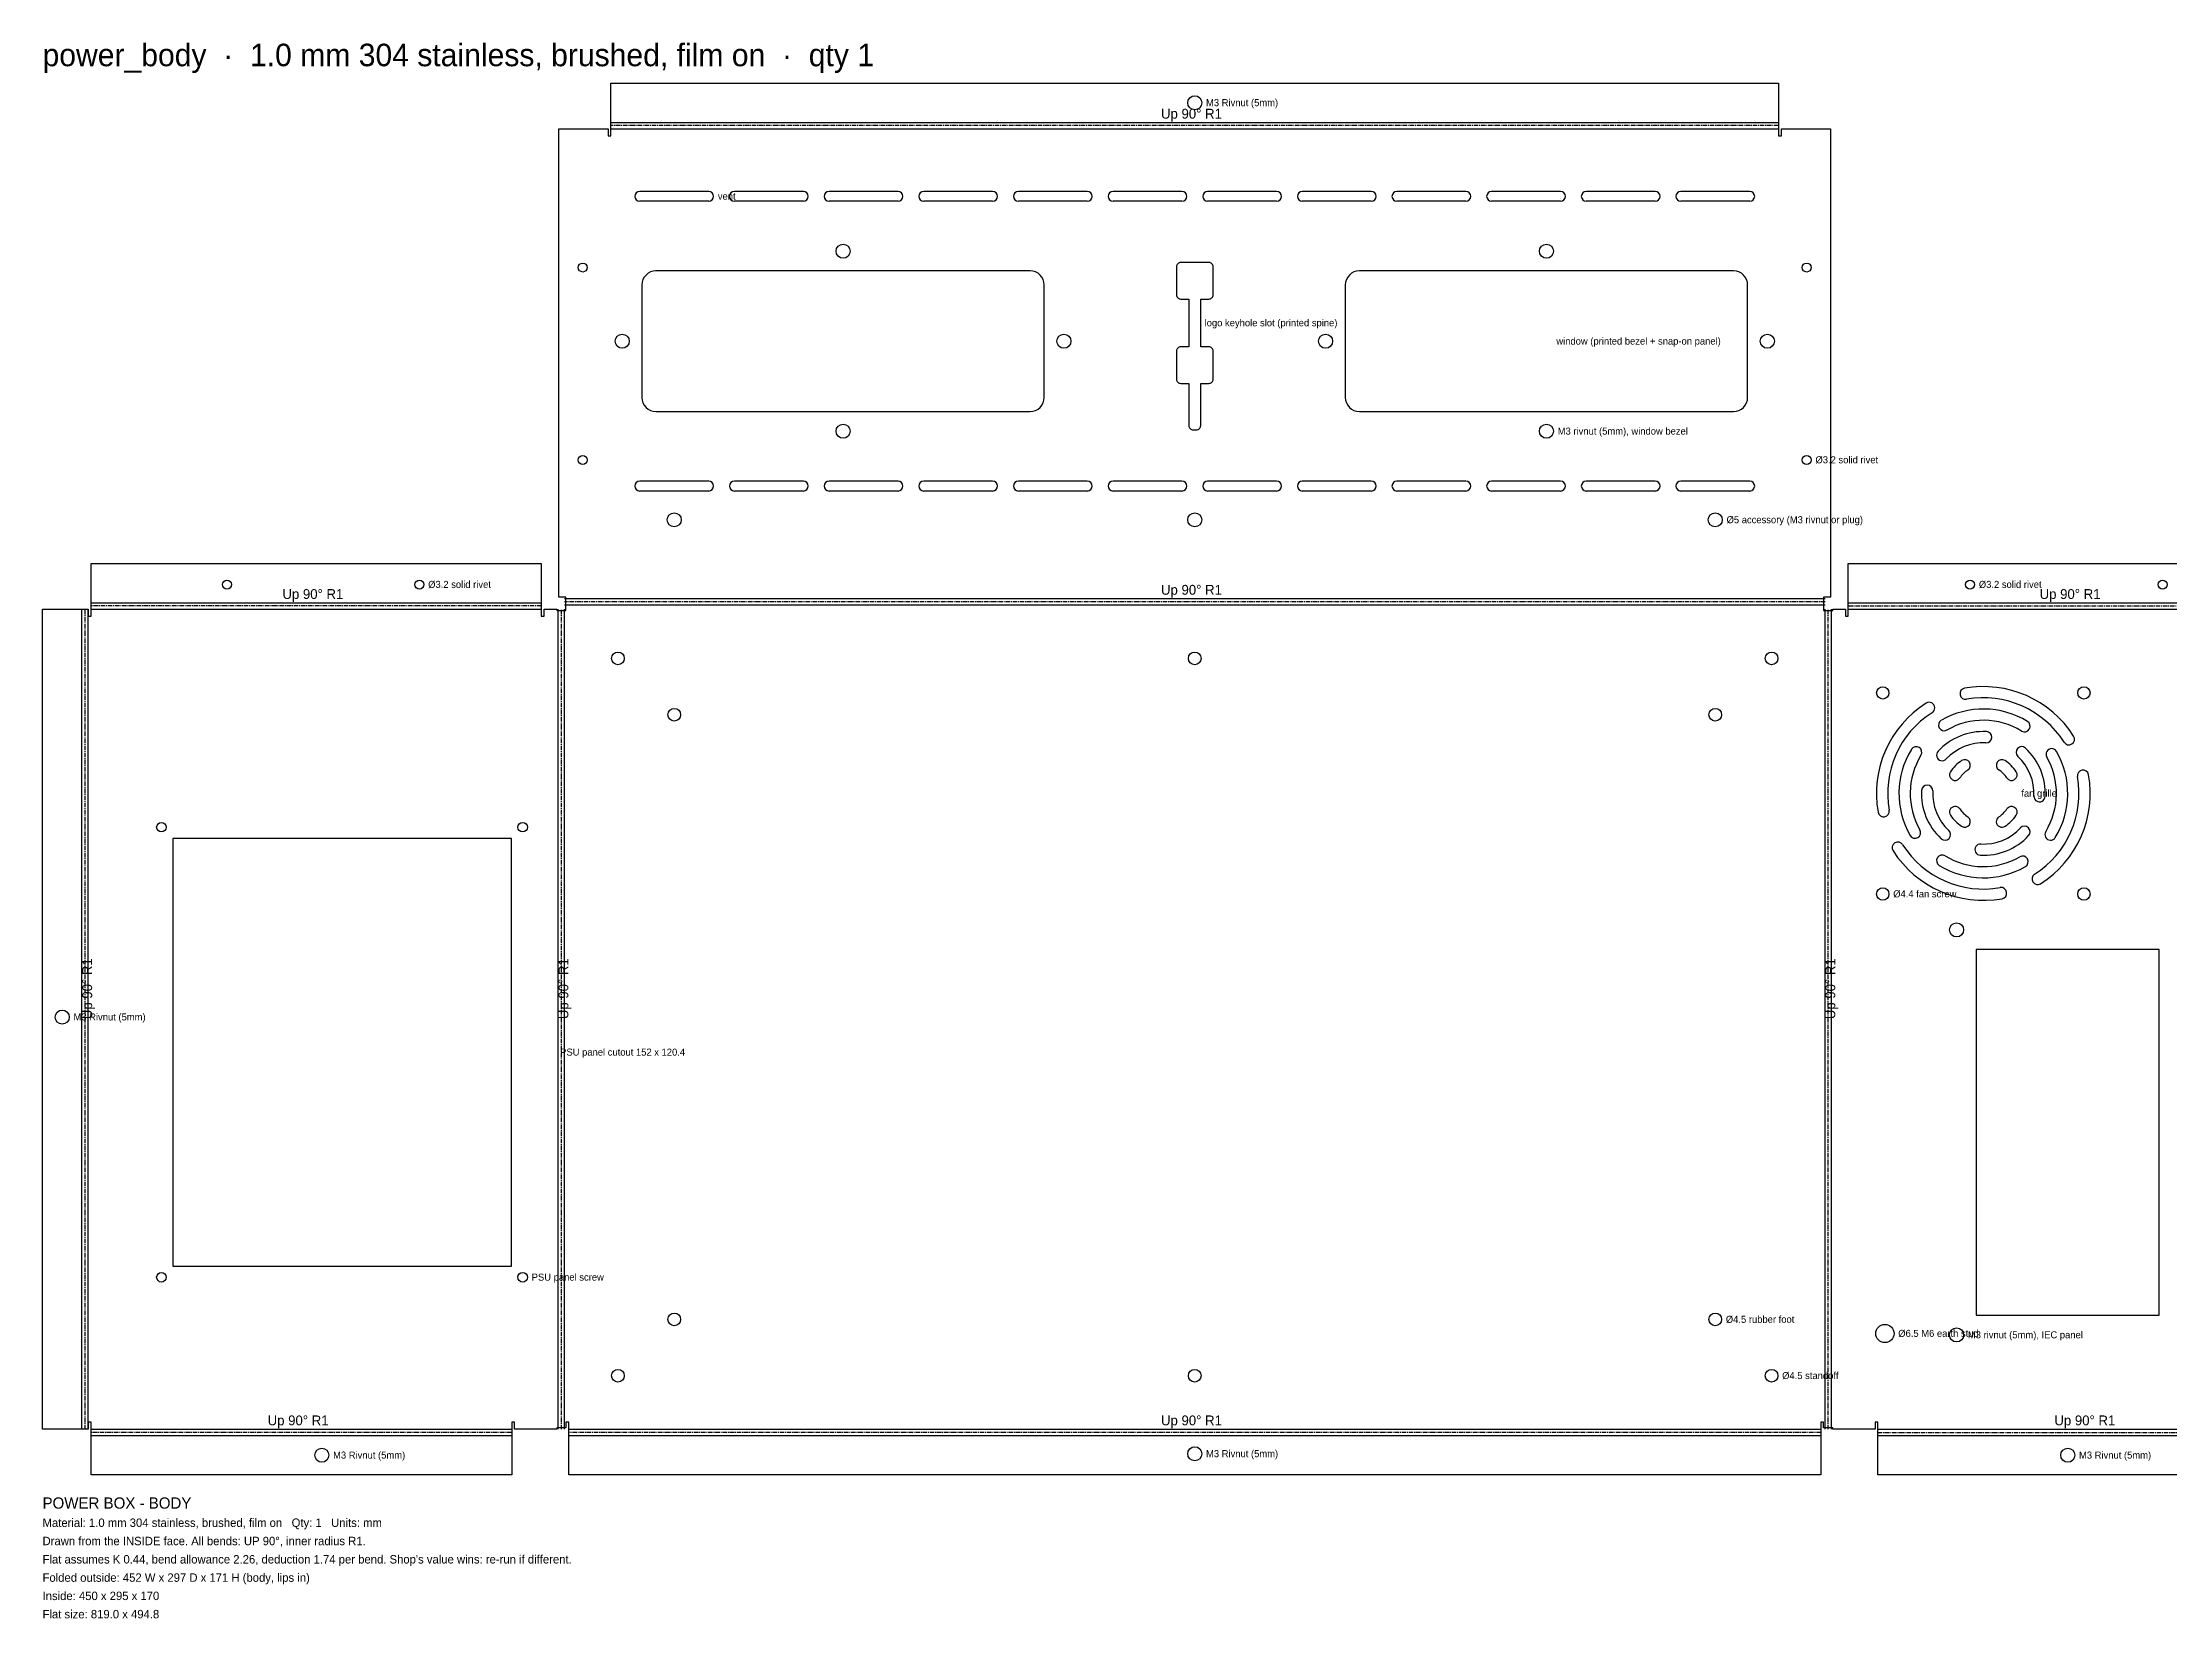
# Model space of a CAD drawing. Header units: millimetres. Extents: x 0 to 1370, y -1092 to 53.
# Drawn here: x 0 to 756, y -1092 to -532 of the extents above; entities that cross this region are included whole.
import ezdxf

# ---------------------------------------------------------------- set-up
doc = ezdxf.new("R2010")
doc.units = ezdxf.units.MM
doc.linetypes.add('CENTER2', pattern=[2.541, 1.587, -0.318, 0.318, -0.318])
for name, color, linetype in [('Bend Center', 1, 'CENTER2'), ('Bend Notes', 3, 'CONTINUOUS'), ('Leaders', 5, 'CONTINUOUS'), ('Part Labels', 2, 'Continuous'), ('Title', 7, 'CONTINUOUS'), ('Visible', 7, 'CONTINUOUS'), ('Visible Narrow', 8, 'CONTINUOUS')]:
    doc.layers.add(name, color=color, linetype=linetype)

msp = doc.modelspace()

# ---------------------------------------------------------------- linework, layer by layer
at = {"layer": 'Bend Center'}
for p, q in [((617.02, -561.77), (202.02, -561.77)), ((177.26, -732.53), (17.26, -732.53)), ((633.52, -731.03), (185.52, -731.03)), ((641.79, -732.53), (801.79, -732.53)), ((15.13, -1025.17), (15.13, -733.67)), ((184.39, -1025.17), (184.39, -733.67)), ((634.65, -1025.17), (634.65, -733.67)), ((166.76, -1026.3), (17.26, -1026.3)), ((632.02, -1026.3), (187.02, -1026.3)), ((652.29, -1026.3), (801.79, -1026.3))]:
    msp.add_line(p, q, dxfattribs=at)
at = {"layer": 'Visible'}
for p, q in [((202.02, -560.14), (202.02, -546.64)), ((202.02, -546.64), (617.02, -546.64)), ((617.02, -546.64), (617.02, -560.14)), ((183.52, -729.4), (183.52, -562.9)), ((183.52, -562.9), (201.02, -562.9)), ((201.02, -562.9), (201.02, -565.4)), ((201.02, -565.4), (202.02, -565.4)), ((202.02, -560.64), (202.02, -560.14)), ((202.02, -562.9), (202.02, -560.64)), ((202.02, -565.4), (202.02, -562.9)), ((617.02, -560.14), (617.02, -560.64)), ((617.02, -560.64), (617.02, -562.9)), ((617.02, -562.9), (617.02, -565.4)), ((617.02, -565.4), (618.02, -565.4)), ((618.02, -565.4), (618.02, -562.9)), ((618.02, -562.9), (635.52, -562.9)), ((635.52, -562.9), (635.52, -729.4)), ((236.77, -585.15), (212.27, -585.15)), ((236.77, -588.65), (212.27, -588.65)), ((270.41, -585.15), (245.91, -585.15)), ((270.41, -588.65), (245.91, -588.65)), ((304.05, -585.15), (279.55, -585.15)), ((304.05, -588.65), (279.55, -588.65)), ((337.68, -585.15), (313.18, -585.15)), ((337.68, -588.65), (313.18, -588.65)), ((371.32, -585.15), (346.82, -585.15)), ((371.32, -588.65), (346.82, -588.65)), ((404.96, -585.15), (380.46, -585.15)), ((404.96, -588.65), (380.46, -588.65)), ((438.59, -585.15), (414.09, -585.15)), ((438.59, -588.65), (414.09, -588.65)), ((472.23, -585.15), (447.73, -585.15)), ((472.23, -588.65), (447.73, -588.65)), ((505.86, -585.15), (481.36, -585.15)), ((505.86, -588.65), (481.36, -588.65)), ((539.5, -585.15), (515, -585.15)), ((539.5, -588.65), (515, -588.65)), ((573.14, -585.15), (548.64, -585.15)), ((573.14, -588.65), (548.64, -588.65)), ((606.77, -585.15), (582.27, -585.15)), ((606.77, -588.65), (582.27, -588.65)), ((403.05, -611.61), (403.02, -611.9)), ((403.02, -611.9), (403.02, -621.9)), ((403.14, -611.33), (403.05, -611.61)), ((403.28, -611.07), (403.14, -611.33)), ((403.46, -610.84), (403.28, -611.07)), ((403.69, -610.66), (403.46, -610.84)), ((403.95, -610.52), (403.69, -610.66)), ((404.23, -610.43), (403.95, -610.52)), ((404.52, -610.4), (404.23, -610.43)), ((414.52, -610.4), (404.52, -610.4)), ((414.82, -610.43), (414.52, -610.4)), ((415.1, -610.52), (414.82, -610.43)), ((415.36, -610.66), (415.1, -610.52)), ((415.58, -610.84), (415.36, -610.66)), ((415.77, -611.07), (415.58, -610.84)), ((415.91, -611.33), (415.77, -611.07)), ((416, -611.61), (415.91, -611.33)), ((416.02, -611.9), (416, -611.61)), ((416.02, -621.9), (416.02, -611.9)), ((213.12, -617.43), (213.02, -618.4)), ((213.02, -618.4), (213.02, -658.4)), ((213.4, -616.49), (213.12, -617.43)), ((213.87, -615.63), (213.4, -616.49)), ((214.49, -614.87), (213.87, -615.63)), ((215.25, -614.25), (214.49, -614.87)), ((216.11, -613.78), (215.25, -614.25)), ((217.05, -613.5), (216.11, -613.78)), ((218.02, -613.4), (217.05, -613.5)), ((351.02, -613.4), (218.02, -613.4)), ((352, -613.5), (351.02, -613.4)), ((352.94, -613.78), (352, -613.5)), ((353.8, -614.25), (352.94, -613.78)), ((354.56, -614.87), (353.8, -614.25)), ((355.18, -615.63), (354.56, -614.87)), ((355.64, -616.49), (355.18, -615.63)), ((355.93, -617.43), (355.64, -616.49)), ((356.02, -618.4), (355.93, -617.43)), ((356.02, -658.4), (356.02, -618.4)), ((463.12, -617.43), (463.02, -618.4)), ((463.02, -618.4), (463.02, -658.4)), ((463.4, -616.49), (463.12, -617.43)), ((463.87, -615.63), (463.4, -616.49)), ((464.49, -614.87), (463.87, -615.63)), ((465.25, -614.25), (464.49, -614.87)), ((466.11, -613.78), (465.25, -614.25)), ((467.05, -613.5), (466.11, -613.78)), ((468.02, -613.4), (467.05, -613.5)), ((601.02, -613.4), (468.02, -613.4)), ((602, -613.5), (601.02, -613.4)), ((602.94, -613.78), (602, -613.5)), ((603.8, -614.25), (602.94, -613.78)), ((604.56, -614.87), (603.8, -614.25)), ((605.18, -615.63), (604.56, -614.87)), ((605.64, -616.49), (605.18, -615.63)), ((605.93, -617.43), (605.64, -616.49)), ((606.02, -618.4), (605.93, -617.43)), ((606.02, -658.4), (606.02, -618.4)), ((403.02, -621.9), (403.05, -622.2)), ((403.05, -622.2), (403.14, -622.48)), ((403.14, -622.48), (403.28, -622.74)), ((403.28, -622.74), (403.46, -622.96)), ((403.46, -622.96), (403.69, -623.15)), ((403.69, -623.15), (403.95, -623.29)), ((403.95, -623.29), (404.23, -623.37)), ((404.23, -623.37), (404.52, -623.4)), ((404.52, -623.4), (407.35, -623.4)), ((407.35, -623.4), (407.42, -623.41)), ((407.42, -623.41), (407.42, -623.48)), ((407.42, -623.48), (407.42, -640.33)), ((411.62, -623.48), (411.63, -623.41)), ((411.62, -640.33), (411.62, -623.48)), ((411.63, -623.41), (411.7, -623.4)), ((411.7, -623.4), (414.52, -623.4)), ((414.52, -623.4), (414.82, -623.37)), ((414.82, -623.37), (415.1, -623.29)), ((415.1, -623.29), (415.36, -623.15)), ((415.36, -623.15), (415.58, -622.96)), ((415.58, -622.96), (415.77, -622.74)), ((415.77, -622.74), (415.91, -622.48)), ((415.91, -622.48), (416, -622.2)), ((416, -622.2), (416.02, -621.9)), ((403.05, -641.61), (403.02, -641.9)), ((403.02, -641.9), (403.02, -651.9)), ((403.14, -641.33), (403.05, -641.61)), ((403.28, -641.07), (403.14, -641.33)), ((403.46, -640.84), (403.28, -641.07)), ((403.69, -640.66), (403.46, -640.84)), ((403.95, -640.52), (403.69, -640.66)), ((404.23, -640.43), (403.95, -640.52)), ((404.52, -640.4), (404.23, -640.43)), ((407.35, -640.4), (404.52, -640.4)), ((407.42, -640.4), (407.35, -640.4)), ((407.42, -640.33), (407.42, -640.4)), ((411.63, -640.4), (411.62, -640.33)), ((411.7, -640.4), (411.63, -640.4)), ((414.52, -640.4), (411.7, -640.4)), ((414.82, -640.43), (414.52, -640.4)), ((415.1, -640.52), (414.82, -640.43)), ((415.36, -640.66), (415.1, -640.52)), ((415.58, -640.84), (415.36, -640.66)), ((415.77, -641.07), (415.58, -640.84)), ((415.91, -641.33), (415.77, -641.07)), ((416, -641.61), (415.91, -641.33)), ((416.02, -641.9), (416, -641.61)), ((416.02, -651.9), (416.02, -641.9)), ((403.02, -651.9), (403.05, -652.2)), ((403.05, -652.2), (403.14, -652.48)), ((403.14, -652.48), (403.28, -652.74)), ((403.28, -652.74), (403.46, -652.96)), ((403.46, -652.96), (403.69, -653.15)), ((403.69, -653.15), (403.95, -653.29)), ((403.95, -653.29), (404.23, -653.37)), ((404.23, -653.37), (404.52, -653.4)), ((404.52, -653.4), (407.35, -653.4)), ((407.35, -653.4), (407.42, -653.41)), ((407.42, -653.41), (407.42, -653.48)), ((407.42, -653.48), (407.42, -668.4)), ((411.62, -653.48), (411.63, -653.41)), ((411.62, -668.4), (411.62, -653.48)), ((411.63, -653.41), (411.7, -653.4)), ((411.7, -653.4), (414.52, -653.4)), ((414.52, -653.4), (414.82, -653.37)), ((414.82, -653.37), (415.1, -653.29)), ((415.1, -653.29), (415.36, -653.15)), ((415.36, -653.15), (415.58, -652.96)), ((415.58, -652.96), (415.77, -652.74)), ((415.77, -652.74), (415.91, -652.48)), ((415.91, -652.48), (416, -652.2)), ((416, -652.2), (416.02, -651.9)), ((213.02, -658.4), (213.12, -659.38)), ((213.12, -659.38), (213.4, -660.32)), ((213.4, -660.32), (213.87, -661.18)), ((213.87, -661.18), (214.49, -661.94)), ((214.49, -661.94), (215.25, -662.56)), ((215.25, -662.56), (216.11, -663.02)), ((216.11, -663.02), (217.05, -663.31)), ((217.05, -663.31), (218.02, -663.4)), ((218.02, -663.4), (351.02, -663.4)), ((351.02, -663.4), (352, -663.31)), ((352, -663.31), (352.94, -663.02)), ((352.94, -663.02), (353.8, -662.56)), ((353.8, -662.56), (354.56, -661.94)), ((354.56, -661.94), (355.18, -661.18)), ((355.18, -661.18), (355.64, -660.32)), ((355.64, -660.32), (355.93, -659.38)), ((355.93, -659.38), (356.02, -658.4)), ((463.02, -658.4), (463.12, -659.38)), ((463.12, -659.38), (463.4, -660.32)), ((463.4, -660.32), (463.87, -661.18)), ((463.87, -661.18), (464.49, -661.94)), ((464.49, -661.94), (465.25, -662.56)), ((465.25, -662.56), (466.11, -663.02)), ((466.11, -663.02), (467.05, -663.31)), ((467.05, -663.31), (468.02, -663.4)), ((468.02, -663.4), (601.02, -663.4)), ((601.02, -663.4), (602, -663.31)), ((602, -663.31), (602.94, -663.02)), ((602.94, -663.02), (603.8, -662.56)), ((603.8, -662.56), (604.56, -661.94)), ((604.56, -661.94), (605.18, -661.18)), ((605.18, -661.18), (605.64, -660.32)), ((605.64, -660.32), (605.93, -659.38)), ((605.93, -659.38), (606.02, -658.4)), ((407.42, -668.4), (407.45, -668.7)), ((407.45, -668.7), (407.54, -668.98)), ((407.54, -668.98), (407.68, -669.24)), ((407.68, -669.24), (407.86, -669.46)), ((407.86, -669.46), (408.09, -669.65)), ((408.09, -669.65), (408.35, -669.79)), ((408.35, -669.79), (408.63, -669.87)), ((408.63, -669.87), (408.92, -669.9)), ((408.92, -669.9), (410.12, -669.9)), ((410.12, -669.9), (410.42, -669.87)), ((410.42, -669.87), (410.7, -669.79)), ((410.7, -669.79), (410.96, -669.65)), ((410.96, -669.65), (411.18, -669.46)), ((411.18, -669.46), (411.37, -669.24)), ((411.37, -669.24), (411.51, -668.98)), ((411.51, -668.98), (411.6, -668.7)), ((411.6, -668.7), (411.62, -668.4)), ((236.77, -688.15), (212.27, -688.15)), ((236.77, -691.65), (212.27, -691.65)), ((270.41, -688.15), (245.91, -688.15)), ((270.41, -691.65), (245.91, -691.65)), ((304.05, -688.15), (279.55, -688.15)), ((304.05, -691.65), (279.55, -691.65)), ((337.68, -688.15), (313.18, -688.15)), ((337.68, -691.65), (313.18, -691.65)), ((371.32, -688.15), (346.82, -688.15)), ((371.32, -691.65), (346.82, -691.65)), ((404.96, -688.15), (380.46, -688.15)), ((404.96, -691.65), (380.46, -691.65)), ((438.59, -688.15), (414.09, -688.15)), ((438.59, -691.65), (414.09, -691.65)), ((472.23, -688.15), (447.73, -688.15)), ((472.23, -691.65), (447.73, -691.65)), ((505.86, -688.15), (481.36, -688.15)), ((505.86, -691.65), (481.36, -691.65)), ((539.5, -688.15), (515, -688.15)), ((539.5, -691.65), (515, -691.65)), ((573.14, -688.15), (548.64, -688.15)), ((573.14, -691.65), (548.64, -691.65)), ((606.77, -688.15), (582.27, -688.15)), ((606.77, -691.65), (582.27, -691.65)), ((17.26, -730.9), (17.26, -717.4)), ((17.26, -717.4), (177.26, -717.4)), ((177.26, -717.4), (177.26, -730.9)), ((641.79, -730.9), (641.79, -717.4)), ((641.79, -717.4), (801.79, -717.4)), ((17.26, -731.4), (17.26, -730.9)), ((17.26, -733.67), (17.26, -731.4)), ((177.26, -730.9), (177.26, -731.4)), ((177.26, -731.4), (177.26, -733.67)), ((186.02, -729.4), (183.52, -729.4)), ((186.02, -734.17), (186.02, -729.4)), ((635.52, -729.4), (633.02, -729.4)), ((633.02, -729.4), (633.02, -734.17)), ((641.79, -731.4), (641.79, -730.9)), ((641.79, -733.67), (641.79, -731.4)), ((0, -1025.17), (0, -733.67)), ((0, -733.67), (14, -733.67)), ((14, -733.67), (16.26, -733.67)), ((16.26, -733.67), (16.26, -736.17)), ((16.26, -736.17), (17.26, -736.17)), ((17.26, -736.17), (17.26, -733.67)), ((177.26, -733.67), (177.26, -736.17)), ((177.26, -736.17), (178.26, -736.17)), ((178.26, -736.17), (178.26, -733.67)), ((178.26, -733.67), (182.76, -733.67)), ((182.76, -733.67), (182.76, -734.17)), ((182.76, -734.17), (186.02, -734.17)), ((633.02, -734.17), (636.29, -734.17)), ((636.29, -734.17), (636.29, -733.67)), ((636.29, -733.67), (640.79, -733.67)), ((640.79, -733.67), (640.79, -736.17)), ((640.79, -736.17), (641.79, -736.17)), ((641.79, -736.17), (641.79, -733.67)), ((166.66, -815.17), (46.26, -815.17)), ((46.26, -815.17), (46.26, -967.17)), ((166.66, -967.17), (166.66, -815.17)), ((752.29, -854.67), (687.29, -854.67)), ((687.29, -854.67), (687.29, -984.67)), ((752.29, -984.67), (752.29, -854.67)), ((46.26, -967.17), (166.66, -967.17)), ((687.29, -984.67), (752.29, -984.67)), ((14, -1025.17), (0, -1025.17)), ((16.26, -1025.17), (14, -1025.17)), ((17.26, -1022.67), (16.26, -1022.67)), ((16.26, -1022.67), (16.26, -1025.17)), ((17.26, -1025.17), (17.26, -1022.67)), ((17.26, -1027.43), (17.26, -1025.17)), ((17.26, -1027.93), (17.26, -1027.43)), ((17.26, -1041.43), (17.26, -1027.93)), ((167.76, -1022.67), (166.76, -1022.67)), ((166.76, -1022.67), (166.76, -1025.17)), ((166.76, -1025.17), (166.76, -1027.43)), ((166.76, -1027.43), (166.76, -1027.93)), ((166.76, -1027.93), (166.76, -1041.43)), ((167.76, -1025.17), (167.76, -1022.67)), ((182.76, -1025.17), (167.76, -1025.17)), ((186.02, -1024.67), (182.76, -1024.67)), ((182.76, -1024.67), (182.76, -1025.17)), ((187.02, -1022.67), (186.02, -1022.67)), ((186.02, -1022.67), (186.02, -1024.67)), ((187.02, -1025.17), (187.02, -1022.67)), ((187.02, -1027.43), (187.02, -1025.17)), ((187.02, -1027.93), (187.02, -1027.43)), ((187.02, -1041.43), (187.02, -1027.93)), ((633.02, -1022.67), (632.02, -1022.67)), ((632.02, -1022.67), (632.02, -1025.17)), ((632.02, -1025.17), (632.02, -1027.43)), ((632.02, -1027.43), (632.02, -1027.93)), ((632.02, -1027.93), (632.02, -1041.43)), ((633.02, -1024.67), (633.02, -1022.67)), ((636.29, -1024.67), (633.02, -1024.67)), ((636.29, -1025.17), (636.29, -1024.67)), ((651.29, -1025.17), (636.29, -1025.17)), ((652.29, -1022.67), (651.29, -1022.67)), ((651.29, -1022.67), (651.29, -1025.17)), ((652.29, -1025.17), (652.29, -1022.67)), ((652.29, -1027.43), (652.29, -1025.17)), ((652.29, -1027.93), (652.29, -1027.43)), ((652.29, -1041.43), (652.29, -1027.93)), ((166.76, -1041.43), (17.26, -1041.43)), ((632.02, -1041.43), (187.02, -1041.43)), ((801.79, -1041.43), (652.29, -1041.43))]:
    msp.add_line(p, q, dxfattribs=at)
for centre, radius in [((409.52, -553.64), 2.5), ((284.52, -606.4), 2.5), ((534.52, -606.4), 2.5), ((192.02, -612.2), 1.6), ((627.02, -612.2), 1.6), ((206.02, -638.4), 2.5), ((363.02, -638.4), 2.5), ((456.02, -638.4), 2.5), ((613.02, -638.4), 2.5), ((284.52, -670.4), 2.5), ((534.52, -670.4), 2.5), ((192.02, -680.6), 1.6), ((627.02, -680.6), 1.6), ((224.52, -701.9), 2.5), ((409.52, -701.9), 2.5), ((594.52, -701.9), 2.5), ((65.56, -724.9), 1.6), ((133.96, -724.9), 1.6), ((685.09, -724.9), 1.6), ((753.49, -724.9), 1.6), ((204.52, -751.17), 2.25), ((409.52, -751.17), 2.25), ((614.52, -751.17), 2.25), ((654.04, -763.42), 2.2), ((725.54, -763.42), 2.2), ((224.52, -771.17), 2.25), ((594.52, -771.17), 2.25), ((42.26, -811.17), 1.7), ((170.66, -811.17), 1.7), ((654.04, -834.92), 2.2), ((725.54, -834.92), 2.2), ((680.29, -847.67), 2.5), ((7, -878.67), 2.5), ((42.26, -971.17), 1.7), ((170.66, -971.17), 1.7), ((224.52, -986.17), 2.25), ((594.52, -986.17), 2.25), ((654.79, -991.17), 3.25), ((680.29, -991.67), 2.5), ((204.52, -1006.17), 2.25), ((409.52, -1006.17), 2.25), ((614.52, -1006.17), 2.25), ((99.26, -1034.43), 2.5), ((409.52, -1033.93), 2.5), ((719.79, -1034.43), 2.5)]:
    msp.add_circle(centre, radius, dxfattribs=at)
for centre, radius, start, end in [((212.27, -586.9), 1.75, 90, 270), ((236.77, -586.9), 1.75, 270, 90), ((245.91, -586.9), 1.75, 90, 270), ((270.41, -586.9), 1.75, 270, 90), ((279.55, -586.9), 1.75, 90, 270), ((304.05, -586.9), 1.75, 270, 90), ((313.18, -586.9), 1.75, 90, 270), ((337.68, -586.9), 1.75, 270, 90), ((346.82, -586.9), 1.75, 90, 270), ((371.32, -586.9), 1.75, 270, 90), ((380.46, -586.9), 1.75, 90, 270), ((404.96, -586.9), 1.75, 270, 90), ((414.09, -586.9), 1.75, 90, 270), ((438.59, -586.9), 1.75, 270, 90), ((447.73, -586.9), 1.75, 90, 270), ((472.23, -586.9), 1.75, 270, 90), ((481.36, -586.9), 1.75, 90, 270), ((505.86, -586.9), 1.75, 270, 90), ((515, -586.9), 1.75, 90, 270), ((539.5, -586.9), 1.75, 270, 90), ((548.64, -586.9), 1.75, 90, 270), ((573.14, -586.9), 1.75, 270, 90), ((582.27, -586.9), 1.75, 90, 270), ((606.77, -586.9), 1.75, 270, 90), ((212.27, -689.9), 1.75, 90, 270), ((236.77, -689.9), 1.75, 270, 90), ((245.91, -689.9), 1.75, 90, 270), ((270.41, -689.9), 1.75, 270, 90), ((279.55, -689.9), 1.75, 90, 270), ((304.05, -689.9), 1.75, 270, 90), ((313.18, -689.9), 1.75, 90, 270), ((337.68, -689.9), 1.75, 270, 90), ((346.82, -689.9), 1.75, 90, 270), ((371.32, -689.9), 1.75, 270, 90), ((380.46, -689.9), 1.75, 90, 270), ((404.96, -689.9), 1.75, 270, 90), ((414.09, -689.9), 1.75, 90, 270), ((438.59, -689.9), 1.75, 270, 90), ((447.73, -689.9), 1.75, 90, 270), ((472.23, -689.9), 1.75, 270, 90), ((481.36, -689.9), 1.75, 90, 270), ((505.86, -689.9), 1.75, 270, 90), ((515, -689.9), 1.75, 90, 270), ((539.5, -689.9), 1.75, 270, 90), ((548.64, -689.9), 1.75, 90, 270), ((573.14, -689.9), 1.75, 270, 90), ((582.27, -689.9), 1.75, 90, 270), ((606.77, -689.9), 1.75, 270, 90), ((683.47, -763.72), 2, 100.1042, 280.1042), ((689.79, -799.17), 38, 32.3859, 100.1042), ((689.79, -799.17), 38, 122.3859, 190.1042), ((689.79, -799.17), 34, 122.3859, 190.1042), ((670.5, -768.77), 2, 302.3859, 122.3859), ((689.79, -799.17), 30, 58.4873, 119.8394), ((689.79, -799.17), 34, 32.3859, 100.1042), ((689.79, -799.17), 22, 87.1352, 137.0282), ((675.85, -774.88), 2, 119.8394, 299.8394), ((689.79, -799.17), 26, 58.4873, 119.8394), ((690.79, -779.19), 2, 267.1352, 87.1352), ((704.42, -775.29), 2, 238.4873, 58.4873), ((689.79, -799.17), 30, 148.4873, 209.8394), ((689.79, -799.17), 26, 148.4873, 209.8394), ((665.92, -784.53), 2, 328.4873, 148.4873), ((675.15, -785.53), 2, 137.0282, 317.0282), ((689.79, -799.17), 18, 87.1352, 137.0282), ((703.42, -784.53), 2, 47.0282, 227.0282), ((689.79, -799.17), 18, 357.1352, 47.0282), ((689.79, -799.17), 22, 357.1352, 47.0282), ((714.07, -785.23), 2, 29.8394, 209.8394), ((689.79, -799.17), 30, 328.4873, 29.8394), ((720.19, -779.88), 2, 212.3859, 32.3859), ((679.77, -792.56), 2, 146.5775, 326.5775), ((689.79, -799.17), 14, 123.4225, 146.5775), ((689.79, -799.17), 10, 123.4225, 146.5775), ((683.18, -789.15), 2, 303.4225, 123.4225), ((696.4, -789.15), 2, 56.5775, 236.5775), ((689.79, -799.17), 10, 33.4225, 56.5775), ((689.79, -799.17), 14, 33.4225, 56.5775), ((699.8, -792.56), 2, 213.4225, 33.4225), ((689.79, -799.17), 34, 302.3859, 10.1042), ((689.79, -799.17), 38, 302.3859, 10.1042), ((689.79, -799.17), 26, 328.4873, 29.8394), ((725.23, -792.85), 2, 10.1042, 190.1042), ((689.79, -799.17), 22, 177.1352, 227.0282), ((669.81, -798.17), 2, 357.1352, 177.1352), ((689.79, -799.17), 18, 177.1352, 227.0282), ((709.76, -800.17), 2, 177.1352, 357.1352), ((654.34, -805.48), 2, 190.1042, 10.1042), ((679.77, -805.78), 2, 33.4225, 213.4225), ((689.79, -799.17), 14, 213.4225, 236.5775), ((689.79, -799.17), 10, 213.4225, 236.5775), ((683.18, -809.18), 2, 236.5775, 56.5775), ((696.4, -809.18), 2, 123.4225, 303.4225), ((689.79, -799.17), 10, 303.4225, 326.5775), ((689.79, -799.17), 14, 303.4225, 326.5775), ((699.8, -805.78), 2, 326.5775, 146.5775), ((665.5, -813.1), 2, 209.8394, 29.8394), ((676.15, -813.8), 2, 227.0282, 47.0282), ((689.79, -799.17), 22, 267.1352, 317.0282), ((689.79, -799.17), 18, 267.1352, 317.0282), ((704.42, -812.8), 2, 317.0282, 137.0282), ((713.66, -813.8), 2, 148.4873, 328.4873), ((659.39, -818.45), 2, 32.3859, 212.3859), ((689.79, -799.17), 38, 212.3859, 280.1042), ((689.79, -799.17), 34, 212.3859, 280.1042), ((675.15, -823.04), 2, 58.4873, 238.4873), ((689.79, -799.17), 26, 238.4873, 299.8394), ((688.79, -819.14), 2, 87.1352, 267.1352), ((703.72, -823.45), 2, 299.8394, 119.8394), ((689.79, -799.17), 30, 238.4873, 299.8394), ((709.07, -829.57), 2, 122.3859, 302.3859), ((696.1, -834.61), 2, 280.1042, 100.1042)]:
    msp.add_arc(centre, radius, start, end, dxfattribs=at)
at = {"layer": 'Visible Narrow'}
for p, q in [((202.02, -560.64), (617.02, -560.64)), ((202.02, -562.9), (617.02, -562.9)), ((17.26, -731.4), (177.26, -731.4)), ((185.52, -729.9), (633.52, -729.9)), ((185.52, -732.17), (633.52, -732.17)), ((641.79, -731.4), (801.79, -731.4)), ((14, -1025.17), (14, -733.67)), ((16.26, -1025.17), (16.26, -733.67)), ((17.26, -733.67), (177.26, -733.67)), ((183.26, -1025.17), (183.26, -733.67)), ((185.52, -1025.17), (185.52, -733.67)), ((633.52, -1025.17), (633.52, -733.67)), ((635.79, -1025.17), (635.79, -733.67)), ((641.79, -733.67), (801.79, -733.67)), ((17.26, -1025.17), (166.76, -1025.17)), ((17.26, -1027.43), (166.76, -1027.43)), ((187.02, -1025.17), (632.02, -1025.17)), ((187.02, -1027.43), (632.02, -1027.43)), ((652.29, -1025.17), (801.79, -1025.17)), ((652.29, -1027.43), (801.79, -1027.43))]:
    msp.add_line(p, q, dxfattribs=at)

# ---------------------------------------------------------------- texts
at = {"layer": 'Bend Notes'}
for p in [(397.52, -559.27), (397.52, -728.53), (85.26, -730.03), (709.79, -730.03), (80.01, -1023.8), (397.52, -1023.8), (715.04, -1023.8)]:
    msp.add_text('Up 90%%D R1', height=3.5, dxfattribs=at).set_placement(p)
for p in [(17.63, -879.42), (186.89, -879.42), (637.15, -879.42)]:
    msp.add_text('Up 90%%D R1', height=3.5, rotation=90, dxfattribs=at).set_placement(p)
at = {"layer": 'Leaders'}
for s, p in [('M3 Rivnut (5mm)', (413.52, -554.84)), ('vent', (240.02, -588.1)), ('logo keyhole slot (printed spine)', (413.02, -633.1)), ('window (printed bezel + snap-on panel)', (538.02, -639.6)), ('M3 rivnut (5mm), window bezel', (538.52, -671.6)), ('%%c3.2 solid rivet', (630.12, -681.8)), ('%%c5 accessory (M3 rivnut or plug)', (598.52, -703.1)), ('%%c3.2 solid rivet', (137.06, -726.1)), ('%%c3.2 solid rivet', (688.19, -726.1)), ('fan grille', (703.29, -800.37)), ('%%c4.4 fan screw', (657.74, -836.12)), ('M3 Rivnut (5mm)', (11, -879.87)), ('PSU panel cutout 152 x 120.4', (183.96, -892.37)), ('PSU panel screw', (173.86, -972.37)), ('%%c4.5 rubber foot', (598.27, -987.37)), ('%%c6.5 M6 earth stud', (659.54, -992.37)), ('M3 rivnut (5mm), IEC panel', (684.29, -992.87)), ('%%c4.5 standoff', (618.27, -1007.37)), ('M3 Rivnut (5mm)', (103.26, -1035.63)), ('M3 Rivnut (5mm)', (413.52, -1035.13)), ('M3 Rivnut (5mm)', (723.79, -1035.63))]:
    msp.add_text(s, height=2.5, dxfattribs=at).set_placement(p)
at = {"layer": 'Part Labels'}
msp.add_text('power_body  ·  1.0 mm 304 stainless, brushed, film on  ·  qty 1', height=8, dxfattribs=at).set_placement((0, -540.64))
at = {"layer": 'Title'}
for s, height, p in [('POWER BOX - BODY', 4, (0, -1053.43)), ('Material: 1.0 mm 304 stainless, brushed, film on   Qty: 1   Units: mm', 3, (0, -1059.93)), ('Drawn from the INSIDE face. All bends: UP 90%%D, inner radius R1.', 3, (0, -1066.43)), ("Flat assumes K 0.44, bend allowance 2.26, deduction 1.74 per bend. Shop's value wins: re-run if different.", 3, (0, -1072.93)), ('Folded outside: 452 W x 297 D x 171 H (body, lips in)', 3, (0, -1079.43)), ('Inside: 450 x 295 x 170', 3, (0, -1085.93)), ('Flat size: 819.0 x 494.8', 3, (0, -1092.43))]:
    msp.add_text(s, height=height, dxfattribs=at).set_placement(p)

doc.saveas('drawing.dxf')
